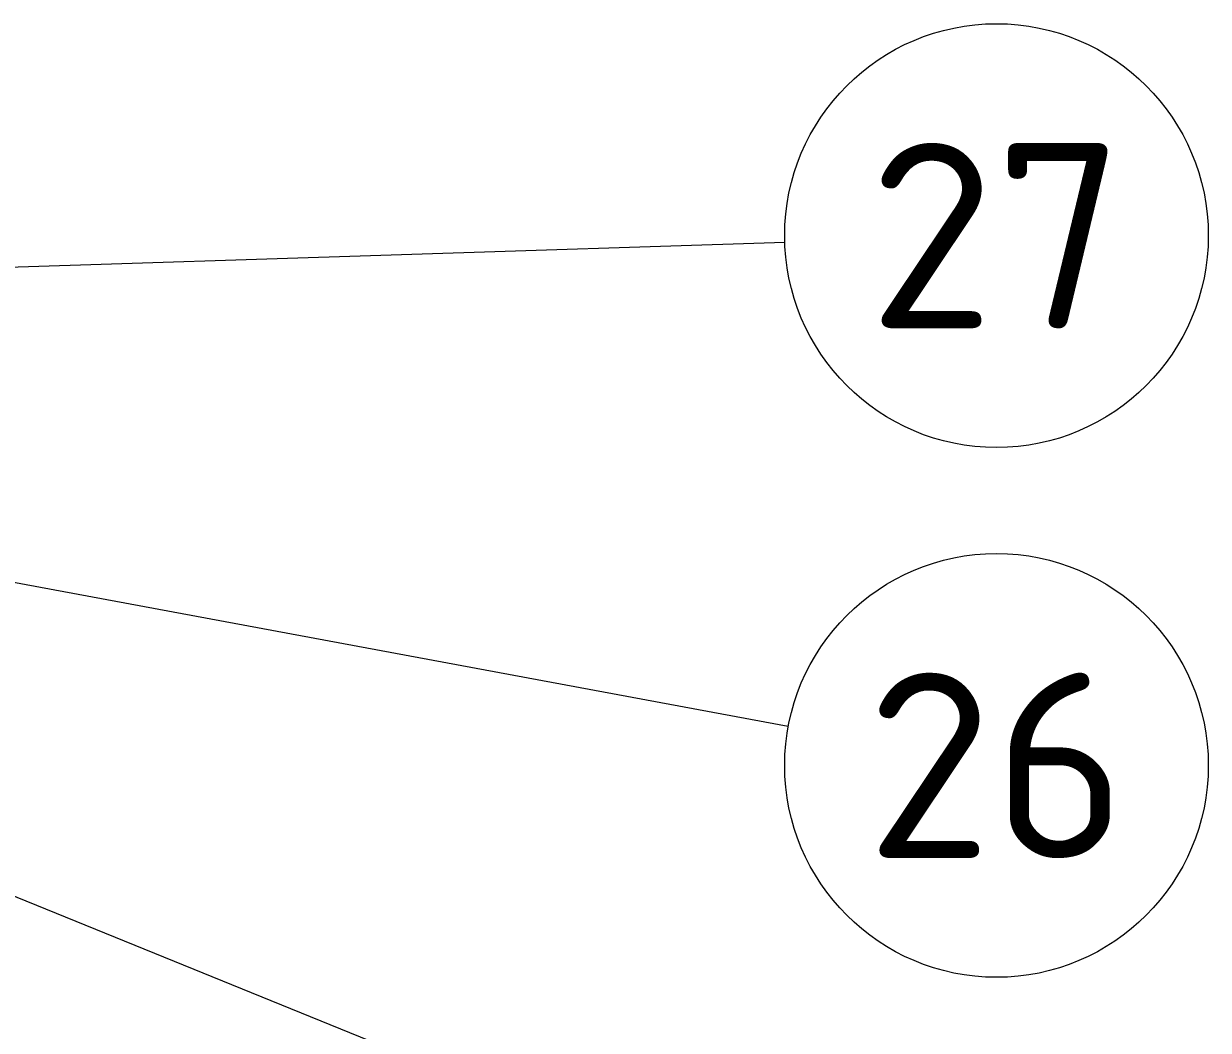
# Model space of a CAD drawing. Header units: millimetres. Extents: x 0 to 2208, y 0 to 420.
# Drawn here: x 126.92 to 149.29, y 221.77 to 240.77 of the extents above; entities that cross this region are included whole.
import ezdxf
from ezdxf.enums import TextEntityAlignment as Align

# ---------------------------------------------------------------- set-up
doc = ezdxf.new("R2010")
doc.units = ezdxf.units.MM
doc.layers.add('06-TEXTO', color=7, linetype='CONTINUOUS', lineweight=25)
doc.layers.add('08-FINA', color=5, linetype='CONTINUOUS', lineweight=18)
doc.styles.add('ISO3098', font='isocpeur.ttf')

msp = doc.modelspace()

# ---------------------------------------------------------------- linework, layer by layer
at = {"layer": '08-FINA'}
for p, q in [((141.289, 236.637), (112.113, 235.699)), ((141.354, 227.498), (108.499, 233.609)), ((141.58, 218.27), (104.833, 233.179))]:
    msp.add_line(p, q, dxfattribs=at)
for centre in [(145.287, 236.766), (145.287, 226.766)]:
    msp.add_circle(centre, 4, dxfattribs=at)

# ---------------------------------------------------------------- texts
at = {"layer": '06-TEXTO', "style": 'ISO3098'}
for s, p in [('27', (145.287, 236.766)), ('26', (145.287, 226.766))]:
    msp.add_text(s, height=3.5, dxfattribs=at).set_placement(p, align=Align.MIDDLE_CENTER)

doc.saveas('drawing.dxf')
